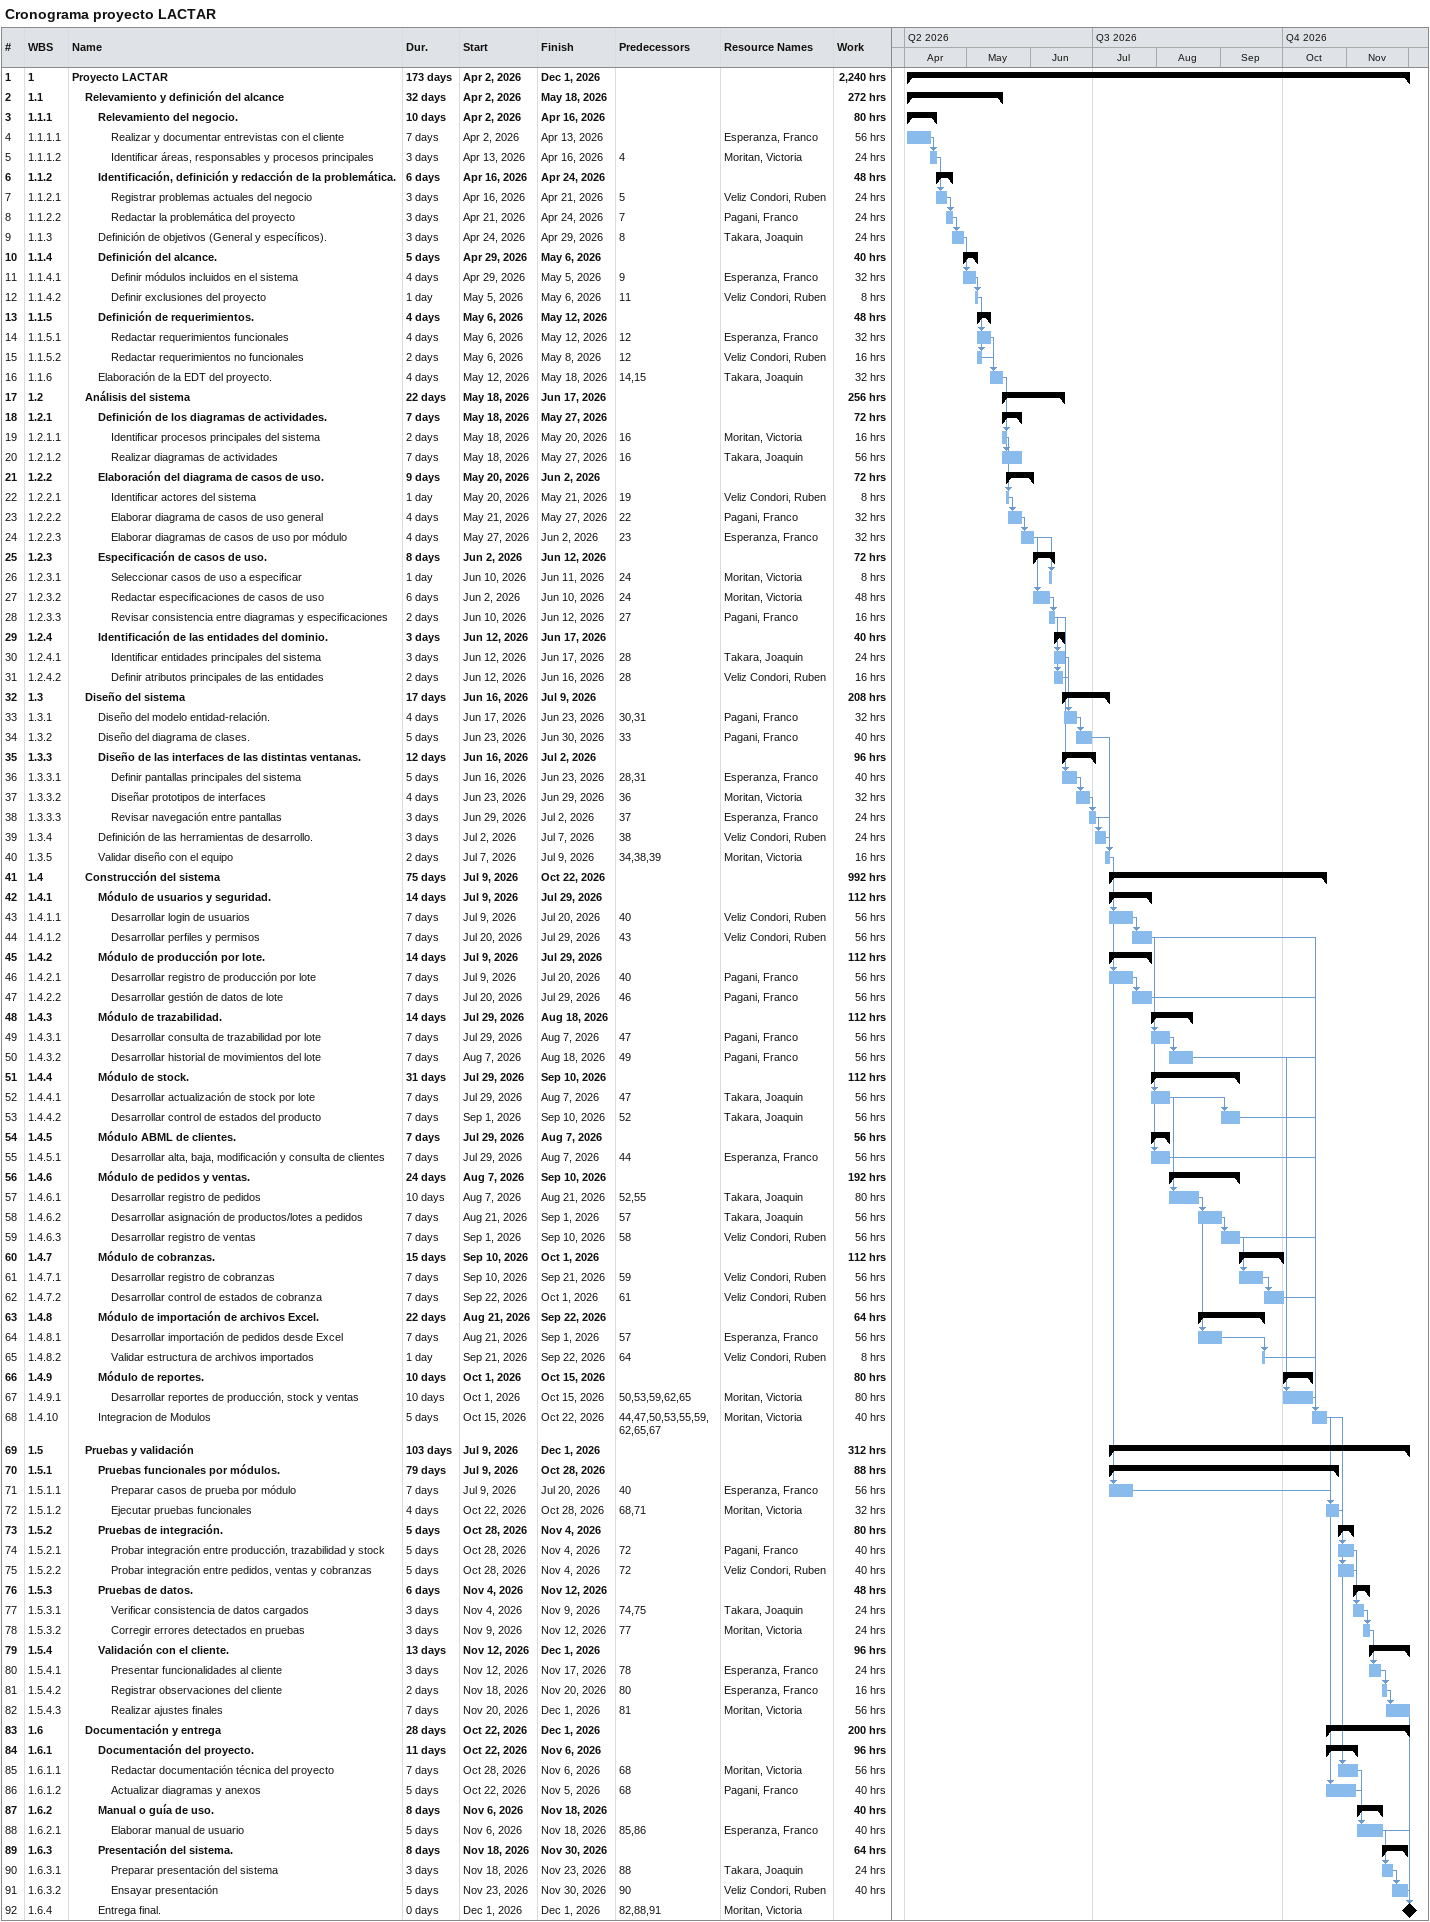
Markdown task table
Cronograma proyecto LACTAR

| ID | WBS | Task | Duration | Start | Finish | Predecessors | Resources | Work (h) |
|---|---|---|---|---|---|---|---|---|
| 1 | 1 | **Proyecto LACTAR** | 173d | 2026-04-02 | 2026-12-01 |  |  | 2240 |
| 2 | 1.1 | **Relevamiento y definición del alcance** | 32d | 2026-04-02 | 2026-05-18 |  |  | 272 |
| 3 | 1.1.1 | **Relevamiento del negocio.** | 10d | 2026-04-02 | 2026-04-16 |  |  | 80 |
| 4 | 1.1.1.1 | Realizar y documentar entrevistas con el cliente | 7d | 2026-04-02 | 2026-04-13 |  | Esperanza, Franco | 56 |
| 5 | 1.1.1.2 | Identificar áreas, responsables y procesos principales | 3d | 2026-04-13 | 2026-04-16 | 4 | Moritan, Victoria | 24 |
| 6 | 1.1.2 | **Identificación, definición y redacción de la problemática.** | 6d | 2026-04-16 | 2026-04-24 |  |  | 48 |
| 7 | 1.1.2.1 | Registrar problemas actuales del negocio | 3d | 2026-04-16 | 2026-04-21 | 5 | Veliz Condori, Ruben | 24 |
| 8 | 1.1.2.2 | Redactar la problemática del proyecto | 3d | 2026-04-21 | 2026-04-24 | 7 | Pagani, Franco | 24 |
| 9 | 1.1.3 | Definición de objetivos (General y específicos). | 3d | 2026-04-24 | 2026-04-29 | 8 | Takara, Joaquin | 24 |
| 10 | 1.1.4 | **Definición del alcance.** | 5d | 2026-04-29 | 2026-05-06 |  |  | 40 |
| 11 | 1.1.4.1 | Definir módulos incluidos en el sistema | 4d | 2026-04-29 | 2026-05-05 | 9 | Esperanza, Franco | 32 |
| 12 | 1.1.4.2 | Definir exclusiones del proyecto | 1d | 2026-05-05 | 2026-05-06 | 11 | Veliz Condori, Ruben | 8 |
| 13 | 1.1.5 | **Definición de requerimientos.** | 4d | 2026-05-06 | 2026-05-12 |  |  | 48 |
| 14 | 1.1.5.1 | Redactar requerimientos funcionales | 4d | 2026-05-06 | 2026-05-12 | 12 | Esperanza, Franco | 32 |
| 15 | 1.1.5.2 | Redactar requerimientos no funcionales | 2d | 2026-05-06 | 2026-05-08 | 12 | Veliz Condori, Ruben | 16 |
| 16 | 1.1.6 | Elaboración de la EDT del proyecto. | 4d | 2026-05-12 | 2026-05-18 | 14, 15 | Takara, Joaquin | 32 |
| 17 | 1.2 | **Análisis del sistema** | 22d | 2026-05-18 | 2026-06-17 |  |  | 256 |
| 18 | 1.2.1 | **Definición de los diagramas de actividades.** | 7d | 2026-05-18 | 2026-05-27 |  |  | 72 |
| 19 | 1.2.1.1 | Identificar procesos principales del sistema | 2d | 2026-05-18 | 2026-05-20 | 16 | Moritan, Victoria | 16 |
| 20 | 1.2.1.2 | Realizar diagramas de actividades | 7d | 2026-05-18 | 2026-05-27 | 16 | Takara, Joaquin | 56 |
| 21 | 1.2.2 | **Elaboración del diagrama de casos de uso.** | 9d | 2026-05-20 | 2026-06-02 |  |  | 72 |
| 22 | 1.2.2.1 | Identificar actores del sistema | 1d | 2026-05-20 | 2026-05-21 | 19 | Veliz Condori, Ruben | 8 |
| 23 | 1.2.2.2 | Elaborar diagrama de casos de uso general | 4d | 2026-05-21 | 2026-05-27 | 22 | Pagani, Franco | 32 |
| 24 | 1.2.2.3 | Elaborar diagramas de casos de uso por módulo | 4d | 2026-05-27 | 2026-06-02 | 23 | Esperanza, Franco | 32 |
| 25 | 1.2.3 | **Especificación de casos de uso.** | 8d | 2026-06-02 | 2026-06-12 |  |  | 72 |
| 26 | 1.2.3.1 | Seleccionar casos de uso a especificar | 1d | 2026-06-10 | 2026-06-11 | 24 | Moritan, Victoria | 8 |
| 27 | 1.2.3.2 | Redactar especificaciones de casos de uso | 6d | 2026-06-02 | 2026-06-10 | 24 | Moritan, Victoria | 48 |
| 28 | 1.2.3.3 | Revisar consistencia entre diagramas y especificaciones | 2d | 2026-06-10 | 2026-06-12 | 27 | Pagani, Franco | 16 |
| 29 | 1.2.4 | **Identificación de las entidades del dominio.** | 3d | 2026-06-12 | 2026-06-17 |  |  | 40 |
| 30 | 1.2.4.1 | Identificar entidades principales del sistema | 3d | 2026-06-12 | 2026-06-17 | 28 | Takara, Joaquin | 24 |
| 31 | 1.2.4.2 | Definir atributos principales de las entidades | 2d | 2026-06-12 | 2026-06-16 | 28 | Veliz Condori, Ruben | 16 |
| 32 | 1.3 | **Diseño del sistema** | 17d | 2026-06-16 | 2026-07-09 |  |  | 208 |
| 33 | 1.3.1 | Diseño del modelo entidad-relación. | 4d | 2026-06-17 | 2026-06-23 | 30, 31 | Pagani, Franco | 32 |
| 34 | 1.3.2 | Diseño del diagrama de clases. | 5d | 2026-06-23 | 2026-06-30 | 33 | Pagani, Franco | 40 |
| 35 | 1.3.3 | **Diseño de las interfaces de las distintas ventanas.** | 12d | 2026-06-16 | 2026-07-02 |  |  | 96 |
| 36 | 1.3.3.1 | Definir pantallas principales del sistema | 5d | 2026-06-16 | 2026-06-23 | 28, 31 | Esperanza, Franco | 40 |
| 37 | 1.3.3.2 | Diseñar prototipos de interfaces | 4d | 2026-06-23 | 2026-06-29 | 36 | Moritan, Victoria | 32 |
| 38 | 1.3.3.3 | Revisar navegación entre pantallas | 3d | 2026-06-29 | 2026-07-02 | 37 | Esperanza, Franco | 24 |
| 39 | 1.3.4 | Definición de las herramientas de desarrollo. | 3d | 2026-07-02 | 2026-07-07 | 38 | Veliz Condori, Ruben | 24 |
| 40 | 1.3.5 | Validar diseño con el equipo | 2d | 2026-07-07 | 2026-07-09 | 34, 38, 39 | Moritan, Victoria | 16 |
| 41 | 1.4 | **Construcción del sistema** | 75d | 2026-07-09 | 2026-10-22 |  |  | 992 |
| 42 | 1.4.1 | **Módulo de usuarios y seguridad.** | 14d | 2026-07-09 | 2026-07-29 |  |  | 112 |
| 43 | 1.4.1.1 | Desarrollar login de usuarios | 7d | 2026-07-09 | 2026-07-20 | 40 | Veliz Condori, Ruben | 56 |
| 44 | 1.4.1.2 | Desarrollar perfiles y permisos | 7d | 2026-07-20 | 2026-07-29 | 43 | Veliz Condori, Ruben | 56 |
| 45 | 1.4.2 | **Módulo de producción por lote.** | 14d | 2026-07-09 | 2026-07-29 |  |  | 112 |
| 46 | 1.4.2.1 | Desarrollar registro de producción por lote | 7d | 2026-07-09 | 2026-07-20 | 40 | Pagani, Franco | 56 |
| 47 | 1.4.2.2 | Desarrollar gestión de datos de lote | 7d | 2026-07-20 | 2026-07-29 | 46 | Pagani, Franco | 56 |
| 48 | 1.4.3 | **Módulo de trazabilidad.** | 14d | 2026-07-29 | 2026-08-18 |  |  | 112 |
| 49 | 1.4.3.1 | Desarrollar consulta de trazabilidad por lote | 7d | 2026-07-29 | 2026-08-07 | 47 | Pagani, Franco | 56 |
| 50 | 1.4.3.2 | Desarrollar historial de movimientos del lote | 7d | 2026-08-07 | 2026-08-18 | 49 | Pagani, Franco | 56 |
| 51 | 1.4.4 | **Módulo de stock.** | 31d | 2026-07-29 | 2026-09-10 |  |  | 112 |
| 52 | 1.4.4.1 | Desarrollar actualización de stock por lote | 7d | 2026-07-29 | 2026-08-07 | 47 | Takara, Joaquin | 56 |
| 53 | 1.4.4.2 | Desarrollar control de estados del producto | 7d | 2026-09-01 | 2026-09-10 | 52 | Takara, Joaquin | 56 |
| 54 | 1.4.5 | **Módulo ABML de clientes.** | 7d | 2026-07-29 | 2026-08-07 |  |  | 56 |
| 55 | 1.4.5.1 | Desarrollar alta, baja, modificación y consulta de clientes | 7d | 2026-07-29 | 2026-08-07 | 44 | Esperanza, Franco | 56 |
| 56 | 1.4.6 | **Módulo de pedidos y ventas.** | 24d | 2026-08-07 | 2026-09-10 |  |  | 192 |
| 57 | 1.4.6.1 | Desarrollar registro de pedidos | 10d | 2026-08-07 | 2026-08-21 | 52, 55 | Takara, Joaquin | 80 |
| 58 | 1.4.6.2 | Desarrollar asignación de productos/lotes a pedidos | 7d | 2026-08-21 | 2026-09-01 | 57 | Takara, Joaquin | 56 |
| 59 | 1.4.6.3 | Desarrollar registro de ventas | 7d | 2026-09-01 | 2026-09-10 | 58 | Veliz Condori, Ruben | 56 |
| 60 | 1.4.7 | **Módulo de cobranzas.** | 15d | 2026-09-10 | 2026-10-01 |  |  | 112 |
| 61 | 1.4.7.1 | Desarrollar registro de cobranzas | 7d | 2026-09-10 | 2026-09-21 | 59 | Veliz Condori, Ruben | 56 |
| 62 | 1.4.7.2 | Desarrollar control de estados de cobranza | 7d | 2026-09-22 | 2026-10-01 | 61 | Veliz Condori, Ruben | 56 |
| 63 | 1.4.8 | **Módulo de importación de archivos Excel.** | 22d | 2026-08-21 | 2026-09-22 |  |  | 64 |
| 64 | 1.4.8.1 | Desarrollar importación de pedidos desde Excel | 7d | 2026-08-21 | 2026-09-01 | 57 | Esperanza, Franco | 56 |
| 65 | 1.4.8.2 | Validar estructura de archivos importados | 1d | 2026-09-21 | 2026-09-22 | 64 | Veliz Condori, Ruben | 8 |
| 66 | 1.4.9 | **Módulo de reportes.** | 10d | 2026-10-01 | 2026-10-15 |  |  | 80 |
| 67 | 1.4.9.1 | Desarrollar reportes de producción, stock y ventas | 10d | 2026-10-01 | 2026-10-15 | 50, 53, 59, 62, 65 | Moritan, Victoria | 80 |
| 68 | 1.4.10 | Integracion de Modulos | 5d | 2026-10-15 | 2026-10-22 | 44, 47, 50, 53, 55, 59, 62, 65, 67 | Moritan, Victoria | 40 |
| 69 | 1.5 | **Pruebas y validación** | 103d | 2026-07-09 | 2026-12-01 |  |  | 312 |
| 70 | 1.5.1 | **Pruebas funcionales por módulos.** | 79d | 2026-07-09 | 2026-10-28 |  |  | 88 |
| 71 | 1.5.1.1 | Preparar casos de prueba por módulo | 7d | 2026-07-09 | 2026-07-20 | 40 | Esperanza, Franco | 56 |
| 72 | 1.5.1.2 | Ejecutar pruebas funcionales | 4d | 2026-10-22 | 2026-10-28 | 68, 71 | Moritan, Victoria | 32 |
| 73 | 1.5.2 | **Pruebas de integración.** | 5d | 2026-10-28 | 2026-11-04 |  |  | 80 |
| 74 | 1.5.2.1 | Probar integración entre producción, trazabilidad y stock | 5d | 2026-10-28 | 2026-11-04 | 72 | Pagani, Franco | 40 |
| 75 | 1.5.2.2 | Probar integración entre pedidos, ventas y cobranzas | 5d | 2026-10-28 | 2026-11-04 | 72 | Veliz Condori, Ruben | 40 |
| 76 | 1.5.3 | **Pruebas de datos.** | 6d | 2026-11-04 | 2026-11-12 |  |  | 48 |
| 77 | 1.5.3.1 | Verificar consistencia de datos cargados | 3d | 2026-11-04 | 2026-11-09 | 74, 75 | Takara, Joaquin | 24 |
| 78 | 1.5.3.2 | Corregir errores detectados en pruebas | 3d | 2026-11-09 | 2026-11-12 | 77 | Moritan, Victoria | 24 |
| 79 | 1.5.4 | **Validación con el cliente.** | 13d | 2026-11-12 | 2026-12-01 |  |  | 96 |
| 80 | 1.5.4.1 | Presentar funcionalidades al cliente | 3d | 2026-11-12 | 2026-11-17 | 78 | Esperanza, Franco | 24 |
| 81 | 1.5.4.2 | Registrar observaciones del cliente | 2d | 2026-11-18 | 2026-11-20 | 80 | Esperanza, Franco | 16 |
| 82 | 1.5.4.3 | Realizar ajustes finales | 7d | 2026-11-20 | 2026-12-01 | 81 | Moritan, Victoria | 56 |
| 83 | 1.6 | **Documentación y entrega** | 28d | 2026-10-22 | 2026-12-01 |  |  | 200 |
| 84 | 1.6.1 | **Documentación del proyecto.** | 11d | 2026-10-22 | 2026-11-06 |  |  | 96 |
| 85 | 1.6.1.1 | Redactar documentación técnica del proyecto | 7d | 2026-10-28 | 2026-11-06 | 68 | Moritan, Victoria | 56 |
| 86 | 1.6.1.2 | Actualizar diagramas y anexos | 5d | 2026-10-22 | 2026-11-05 | 68 | Pagani, Franco | 40 |
| 87 | 1.6.2 | **Manual o guía de uso.** | 8d | 2026-11-06 | 2026-11-18 |  |  | 40 |
| 88 | 1.6.2.1 | Elaborar manual de usuario | 5d | 2026-11-06 | 2026-11-18 | 85, 86 | Esperanza, Franco | 40 |
| 89 | 1.6.3 | **Presentación del sistema.** | 8d | 2026-11-18 | 2026-11-30 |  |  | 64 |
| 90 | 1.6.3.1 | Preparar presentación del sistema | 3d | 2026-11-18 | 2026-11-23 | 88 | Takara, Joaquin | 24 |
| 91 | 1.6.3.2 | Ensayar presentación | 5d | 2026-11-23 | 2026-11-30 | 90 | Veliz Condori, Ruben | 40 |
| 92 | 1.6.4 | Entrega final. | 0d | 2026-12-01 | 2026-12-01 | 82, 88, 91 | Moritan, Victoria |  |
